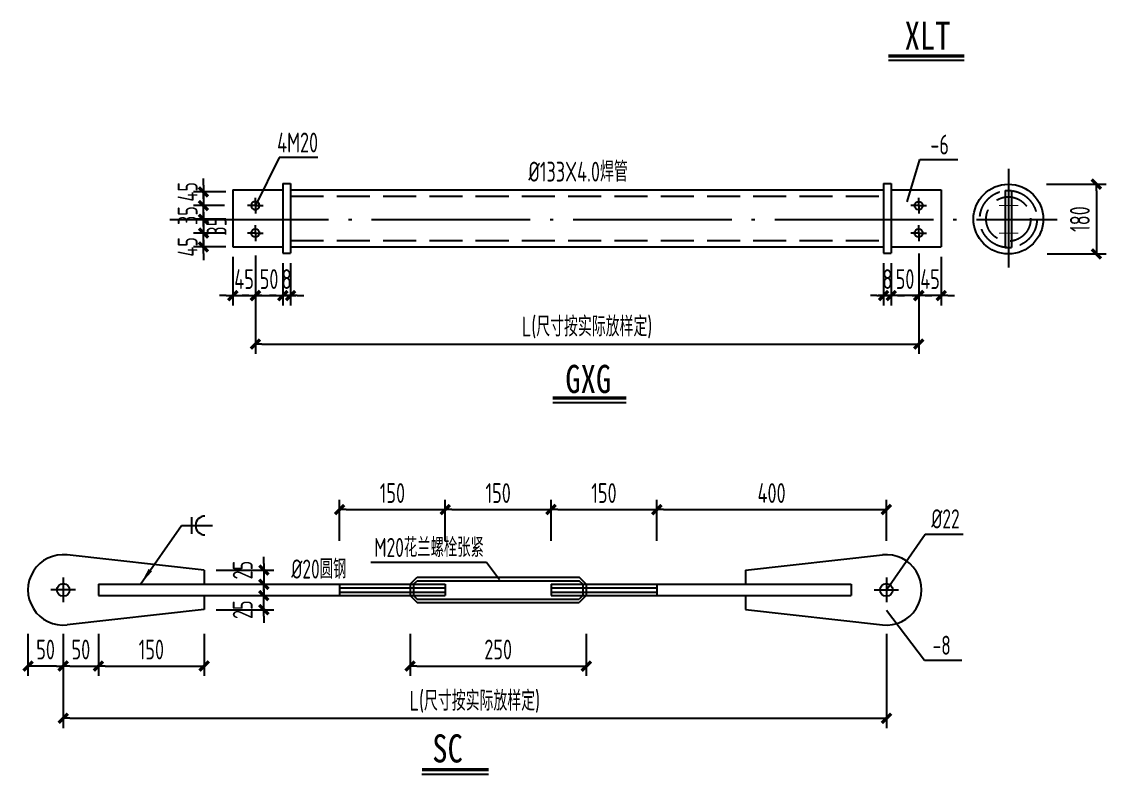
# Model space of a CAD drawing. Extents: x -2331248 to -1198620, y -977263 to -545844.
# Drawn here: x -1253757 to -1233247, y -722315 to -708083 of the extents above; entities that cross this region are included whole.
import ezdxf

# ---------------------------------------------------------------- set-up
doc = ezdxf.new("R2010")
doc.units = 0
doc.header["$LTSCALE"] = 1000
doc.header["$MEASUREMENT"] = 0
for name, pattern in [('ACAD_ISO04W100', [30.5, 24, -3, 0.5, -3]), ('CONTINOUS', [0]), ('DASH', [0.35, 0.25, -0.1])]:
    doc.linetypes.add(name, pattern=pattern)
doc.layers.get('0').update_dxf_attribs({"linetype": 'CONTINUOUS'})
doc.layers.get('DEFPOINTS').update_dxf_attribs({"linetype": 'CONTINUOUS'})
for name, color, linetype in [('AXIS', 253, 'CONTINOUS'), ('DIM', 3, 'CONTINUOUS'), ('HATCH', 253, 'CONTINUOUS'), ('TEXT', 7, 'CONTINUOUS'), ('THICK', 6, 'CONTINUOUS'), ('THIN', 7, 'CONTINUOUS'), ('中心线', 1, 'ACAD_ISO04W100')]:
    doc.layers.add(name, color=color, linetype=linetype)
doc.styles.add('TSSD_3摱搀槟', font='Tssdeng.shx', dxfattribs={"width": 0.7, "bigfont": 'hztxt.shx'})
doc.styles.add('TSSD_DIMENSION', font='Tssdeng.shx', dxfattribs={"width": 0.7, "bigfont": 'hztxt.shx'})
doc.styles.add('TSSD_REIN', font='Tssdeng.shx', dxfattribs={"width": 0.7, "bigfont": 'hztxt.shx'})
doc.styles.add('黑体', font='SIMHEI.TTF', dxfattribs={"width": 1.4})
doc.dimstyles.new('TSSD_100_100', dxfattribs={"dimtxt": 300, "dimasz": 100, "dimexe": 150, "dimexo": 150, "dimgap": 100, "dimtad": 1, "dimdec": 0, "dimzin": 0, "dimdsep": 46, "dimtxsty": 'TSSD_DIMENSION', "dimblk": '_TSDBK', "dimblk1": '_TSDBK', "dimblk2": '_TSDBK', "dimsah": 1, "dimcen": 0, "dimclrt": 7, "dimadec": 0, "dimazin": 0, "dimtfac": 1, "dimtdec": 0, "dimtix": 1, "dimtmove": 2, "dimatfit": 3, "dimldrblk": '_TSDBK', "dimfxl": 1, "dimtolj": 1, "dimtzin": 0, "dimarcsym": 0})

# ---------------------------------------------------------------- blocks, each defined once
blk = doc.blocks.new('_TSDBK')
blk.add_line((-1, 0), (0, 0))
at = {"const_width": 0.5}
blk.add_lwpolyline([(-0.7, -0.7), (0.7, 0.7)], dxfattribs=at)
blk = doc.blocks.new('*D327')
at = {"layer": 'DEFPOINTS', "color": 0}
for p in [(12120, 2314), (2085, 2116), (12120, 883)]:
    blk.add_point(p, dxfattribs=at)
at = {"layer": 'DIM', "color": 0, "lineweight": -2}
for p, q in [((12120, 2164), (12120, 733)), ((2085, 1966), (2085, 733)), ((2185, 883), (12020, 883))]:
    blk.add_line(p, q, dxfattribs=at)
at = {"layer": 'DIM', "color": 0, "lineweight": -2, "xscale": 100, "yscale": 100, "zscale": 100, "rotation": 180}
blk.add_blockref('_TSDBK', (2085, 883), dxfattribs=at)
at = {"layer": 'DIM', "color": 0, "lineweight": -2, "xscale": 100, "yscale": 100, "zscale": 100}
blk.add_blockref('_TSDBK', (12120, 883), dxfattribs=at)
at = {"layer": 'DIM', "color": 7, "insert": (7102, 1133), "char_height": 300, "attachment_point": 5, "style": 'TSSD_DIMENSION'}
blk.add_mtext('\\A1;L(尺寸按实际放样定)', dxfattribs=at)
blk = doc.blocks.new('*D328')
at = {"layer": 'DEFPOINTS', "color": 0}
for p in [(1788, 2769), (1300, 2560), (1770, 2560)]:
    blk.add_point(p, dxfattribs=at)
at = {"layer": 'DIM', "color": 0, "lineweight": -2}
for p, q in [((1300, 2869), (1300, 2969)), ((1638, 2769), (1150, 2769)), ((1300, 2769), (1300, 2560)), ((1620, 2560), (1150, 2560)), ((1300, 2460), (1300, 2360))]:
    blk.add_line(p, q, dxfattribs=at)
at = {"layer": 'DIM', "color": 0, "lineweight": -2, "xscale": 100, "yscale": 100, "zscale": 100}
for p, rotation in [((1300, 2769), 270), ((1300, 2560), 90)]:
    blk.add_blockref('_TSDBK', p, dxfattribs=dict(at, rotation=rotation))
at = {"layer": 'DIM', "color": 7, "insert": (1499, 2665), "char_height": 300, "attachment_point": 5, "rotation": 90, "style": 'TSSD_DIMENSION'}
blk.add_mtext('\\A1;35', dxfattribs=at)
blk = doc.blocks.new('*D329')
at = {"layer": 'DEFPOINTS', "color": 0}
for p in [(1300, 2560), (1770, 2560), (1788, 2352)]:
    blk.add_point(p, dxfattribs=at)
at = {"layer": 'DIM', "color": 0, "lineweight": -2}
for p, q in [((1300, 2660), (1300, 2760)), ((1620, 2560), (1150, 2560)), ((1300, 2352), (1300, 2560)), ((1638, 2352), (1150, 2352)), ((1300, 2252), (1300, 2152))]:
    blk.add_line(p, q, dxfattribs=at)
at = {"layer": 'DIM', "color": 0, "lineweight": -2, "xscale": 100, "yscale": 100, "zscale": 100}
for p, rotation in [((1300, 2560), 270), ((1300, 2352), 90)]:
    blk.add_blockref('_TSDBK', p, dxfattribs=dict(at, rotation=rotation))
at = {"layer": 'DIM', "color": 7, "insert": (1060, 2352), "char_height": 300, "attachment_point": 5, "rotation": 90, "style": 'TSSD_DIMENSION'}
blk.add_mtext('\\A1;45', dxfattribs=at)
blk = doc.blocks.new('*D330')
at = {"layer": 'DEFPOINTS', "color": 0}
for p in [(1788, 3185), (1300, 2977), (1770, 2977)]:
    blk.add_point(p, dxfattribs=at)
at = {"layer": 'DIM', "color": 0, "lineweight": -2}
for p, q in [((1300, 3285), (1300, 3385)), ((1638, 3185), (1150, 3185)), ((1300, 3185), (1300, 2977)), ((1620, 2977), (1150, 2977)), ((1300, 2877), (1300, 2777))]:
    blk.add_line(p, q, dxfattribs=at)
at = {"layer": 'DIM', "color": 0, "lineweight": -2, "xscale": 100, "yscale": 100, "zscale": 100}
for p, rotation in [((1300, 3185), 270), ((1300, 2977), 90)]:
    blk.add_blockref('_TSDBK', p, dxfattribs=dict(at, rotation=rotation))
at = {"layer": 'DIM', "color": 7, "insert": (1060, 3185), "char_height": 300, "attachment_point": 5, "rotation": 90, "style": 'TSSD_DIMENSION'}
blk.add_mtext('\\A1;45', dxfattribs=at)
blk = doc.blocks.new('*D331')
at = {"layer": 'DEFPOINTS', "color": 0}
for p in [(1300, 2977), (1770, 2977), (1788, 2769)]:
    blk.add_point(p, dxfattribs=at)
at = {"layer": 'DIM', "color": 0, "lineweight": -2}
for p, q in [((1300, 3077), (1300, 3177)), ((1620, 2977), (1150, 2977)), ((1300, 2769), (1300, 2977)), ((1638, 2769), (1150, 2769)), ((1300, 2669), (1300, 2569))]:
    blk.add_line(p, q, dxfattribs=at)
at = {"layer": 'DIM', "color": 0, "lineweight": -2, "xscale": 100, "yscale": 100, "zscale": 100}
for p, rotation in [((1300, 2977), 270), ((1300, 2769), 90)]:
    blk.add_blockref('_TSDBK', p, dxfattribs=dict(at, rotation=rotation))
at = {"layer": 'DIM', "color": 7, "insert": (1060, 2825), "char_height": 300, "attachment_point": 5, "rotation": 90, "style": 'TSSD_DIMENSION'}
blk.add_mtext('\\A1;35', dxfattribs=at)
blk = doc.blocks.new('*D332')
at = {"layer": 'DEFPOINTS', "color": 0}
for p in [(1743, 2352), (2085, 2372), (2085, 1615)]:
    blk.add_point(p, dxfattribs=at)
at = {"layer": 'DIM', "color": 0, "lineweight": -2}
for p, q in [((1743, 2202), (1743, 1465)), ((2085, 2222), (2085, 1465)), ((1643, 1615), (1543, 1615)), ((1743, 1615), (2085, 1615)), ((2185, 1615), (2285, 1615))]:
    blk.add_line(p, q, dxfattribs=at)
at = {"layer": 'DIM', "color": 0, "lineweight": -2, "xscale": 100, "yscale": 100, "zscale": 100}
blk.add_blockref('_TSDBK', (1743, 1615), dxfattribs=at)
at = {"layer": 'DIM', "color": 0, "lineweight": -2, "xscale": 100, "yscale": 100, "zscale": 100, "rotation": 180}
blk.add_blockref('_TSDBK', (2085, 1615), dxfattribs=at)
at = {"layer": 'DIM', "color": 7, "insert": (1914, 1865), "char_height": 300, "attachment_point": 5, "style": 'TSSD_DIMENSION'}
blk.add_mtext('\\A1;45', dxfattribs=at)
blk = doc.blocks.new('*D333')
at = {"layer": 'DEFPOINTS', "color": 0}
for p in [(2085, 2352), (2499, 2256), (2499, 1615)]:
    blk.add_point(p, dxfattribs=at)
at = {"layer": 'DIM', "color": 0, "lineweight": -2}
for p, q in [((2085, 2202), (2085, 1465)), ((2499, 2106), (2499, 1465)), ((1985, 1615), (1885, 1615)), ((2085, 1615), (2499, 1615)), ((2599, 1615), (2699, 1615))]:
    blk.add_line(p, q, dxfattribs=at)
at = {"layer": 'DIM', "color": 0, "lineweight": -2, "xscale": 100, "yscale": 100, "zscale": 100}
blk.add_blockref('_TSDBK', (2085, 1615), dxfattribs=at)
at = {"layer": 'DIM', "color": 0, "lineweight": -2, "xscale": 100, "yscale": 100, "zscale": 100, "rotation": 180}
blk.add_blockref('_TSDBK', (2499, 1615), dxfattribs=at)
at = {"layer": 'DIM', "color": 7, "insert": (2292, 1865), "char_height": 300, "attachment_point": 5, "style": 'TSSD_DIMENSION'}
blk.add_mtext('\\A1;50', dxfattribs=at)
blk = doc.blocks.new('*D334')
at = {"layer": 'DEFPOINTS', "color": 0}
for p in [(2499, 2256), (2617, 2256), (2617, 1615)]:
    blk.add_point(p, dxfattribs=at)
at = {"layer": 'DIM', "color": 0, "lineweight": -2}
for p, q in [((2499, 2106), (2499, 1465)), ((2617, 2106), (2617, 1465)), ((2399, 1615), (2299, 1615)), ((2499, 1615), (2617, 1615)), ((2717, 1615), (2817, 1615))]:
    blk.add_line(p, q, dxfattribs=at)
at = {"layer": 'DIM', "color": 0, "lineweight": -2, "xscale": 100, "yscale": 100, "zscale": 100}
blk.add_blockref('_TSDBK', (2499, 1615), dxfattribs=at)
at = {"layer": 'DIM', "color": 0, "lineweight": -2, "xscale": 100, "yscale": 100, "zscale": 100, "rotation": 180}
blk.add_blockref('_TSDBK', (2617, 1615), dxfattribs=at)
at = {"layer": 'DIM', "color": 7, "insert": (2558, 1865), "char_height": 300, "attachment_point": 5, "style": 'TSSD_DIMENSION'}
blk.add_mtext('\\A1;8', dxfattribs=at)
blk = doc.blocks.new('*D335')
at = {"layer": 'DEFPOINTS', "color": 0}
for p in [(12120, 2404), (11705, 2256), (11705, 1615)]:
    blk.add_point(p, dxfattribs=at)
at = {"layer": 'DIM', "color": 0, "lineweight": -2}
for p, q in [((12120, 2254), (12120, 1465)), ((11705, 2106), (11705, 1465)), ((11605, 1615), (11505, 1615)), ((12120, 1615), (11705, 1615)), ((12220, 1615), (12320, 1615))]:
    blk.add_line(p, q, dxfattribs=at)
at = {"layer": 'DIM', "color": 0, "lineweight": -2, "xscale": 100, "yscale": 100, "zscale": 100}
blk.add_blockref('_TSDBK', (11705, 1615), dxfattribs=at)
at = {"layer": 'DIM', "color": 0, "lineweight": -2, "xscale": 100, "yscale": 100, "zscale": 100, "rotation": 180}
blk.add_blockref('_TSDBK', (12120, 1615), dxfattribs=at)
at = {"layer": 'DIM', "color": 7, "insert": (11913, 1865), "char_height": 300, "attachment_point": 5, "style": 'TSSD_DIMENSION'}
blk.add_mtext('\\A1;50', dxfattribs=at)
blk = doc.blocks.new('*D336')
at = {"layer": 'DEFPOINTS', "color": 0}
for p in [(11588, 2256), (11705, 2256), (11588, 1615)]:
    blk.add_point(p, dxfattribs=at)
at = {"layer": 'DIM', "color": 0, "lineweight": -2}
for p, q in [((11588, 2106), (11588, 1465)), ((11705, 2106), (11705, 1465)), ((11488, 1615), (11388, 1615)), ((11705, 1615), (11588, 1615)), ((11805, 1615), (11905, 1615))]:
    blk.add_line(p, q, dxfattribs=at)
at = {"layer": 'DIM', "color": 0, "lineweight": -2, "xscale": 100, "yscale": 100, "zscale": 100}
blk.add_blockref('_TSDBK', (11588, 1615), dxfattribs=at)
at = {"layer": 'DIM', "color": 0, "lineweight": -2, "xscale": 100, "yscale": 100, "zscale": 100, "rotation": 180}
blk.add_blockref('_TSDBK', (11705, 1615), dxfattribs=at)
at = {"layer": 'DIM', "color": 7, "insert": (11647, 1865), "char_height": 300, "attachment_point": 5, "style": 'TSSD_DIMENSION'}
blk.add_mtext('\\A1;8', dxfattribs=at)
blk = doc.blocks.new('*D337')
at = {"layer": 'DEFPOINTS', "color": 0}
for p in [(12120, 2352), (12462, 2352), (12120, 1615)]:
    blk.add_point(p, dxfattribs=at)
at = {"layer": 'DIM', "color": 0, "lineweight": -2}
for p, q in [((12120, 2202), (12120, 1465)), ((12462, 2202), (12462, 1465)), ((12020, 1615), (11920, 1615)), ((12462, 1615), (12120, 1615)), ((12562, 1615), (12662, 1615))]:
    blk.add_line(p, q, dxfattribs=at)
at = {"layer": 'DIM', "color": 0, "lineweight": -2, "xscale": 100, "yscale": 100, "zscale": 100}
blk.add_blockref('_TSDBK', (12120, 1615), dxfattribs=at)
at = {"layer": 'DIM', "color": 0, "lineweight": -2, "xscale": 100, "yscale": 100, "zscale": 100, "rotation": 180}
blk.add_blockref('_TSDBK', (12462, 1615), dxfattribs=at)
at = {"layer": 'DIM', "color": 7, "insert": (12291, 1865), "char_height": 300, "attachment_point": 5, "style": 'TSSD_DIMENSION'}
blk.add_mtext('\\A1;45', dxfattribs=at)
blk = doc.blocks.new('*D338')
at = {"layer": 'DEFPOINTS', "color": 0}
for p in [(13904, 3301), (13913, 2245), (14808, 2245)]:
    blk.add_point(p, dxfattribs=at)
at = {"layer": 'DIM', "color": 0, "lineweight": -2}
for p, q in [((14054, 3301), (14958, 3301)), ((14808, 3201), (14808, 2345)), ((14063, 2245), (14958, 2245))]:
    blk.add_line(p, q, dxfattribs=at)
at = {"layer": 'DIM', "color": 0, "lineweight": -2, "xscale": 100, "yscale": 100, "zscale": 100}
for p, rotation in [((14808, 3301), 90), ((14808, 2245), 270)]:
    blk.add_blockref('_TSDBK', p, dxfattribs=dict(at, rotation=rotation))
at = {"layer": 'DIM', "color": 7, "insert": (14558, 2773), "char_height": 300, "attachment_point": 5, "rotation": 90, "style": 'TSSD_DIMENSION'}
blk.add_mtext('\\A1;180', dxfattribs=at)
blk = doc.blocks.new('*D339')
at = {"layer": 'DEFPOINTS', "color": 0}
for p in [(4958, -1622), (3358, -2246), (4958, -2246)]:
    blk.add_point(p, dxfattribs=at)
at = {"layer": 'DIM', "color": 0, "lineweight": -2}
for p, q in [((3358, -2096), (3358, -1472)), ((4958, -2096), (4958, -1472)), ((3458, -1622), (4858, -1622))]:
    blk.add_line(p, q, dxfattribs=at)
at = {"layer": 'DIM', "color": 0, "lineweight": -2, "xscale": 100, "yscale": 100, "zscale": 100, "rotation": 180}
blk.add_blockref('_TSDBK', (3358, -1622), dxfattribs=at)
at = {"layer": 'DIM', "color": 0, "lineweight": -2, "xscale": 100, "yscale": 100, "zscale": 100}
blk.add_blockref('_TSDBK', (4958, -1622), dxfattribs=at)
at = {"layer": 'DIM', "color": 7, "insert": (4158, -1372), "char_height": 300, "attachment_point": 5, "style": 'TSSD_DIMENSION'}
blk.add_mtext('\\A1;150', dxfattribs=at)
blk = doc.blocks.new('*D340')
at = {"layer": 'DEFPOINTS', "color": 0}
for p in [(4425, -3351), (7091, -3351), (7091, -3989)]:
    blk.add_point(p, dxfattribs=at)
at = {"layer": 'DIM', "color": 0, "lineweight": -2}
for p, q in [((4425, -3501), (4425, -4139)), ((7091, -3501), (7091, -4139)), ((4525, -3989), (6991, -3989))]:
    blk.add_line(p, q, dxfattribs=at)
at = {"layer": 'DIM', "color": 0, "lineweight": -2, "xscale": 100, "yscale": 100, "zscale": 100, "rotation": 180}
blk.add_blockref('_TSDBK', (4425, -3989), dxfattribs=at)
at = {"layer": 'DIM', "color": 0, "lineweight": -2, "xscale": 100, "yscale": 100, "zscale": 100}
blk.add_blockref('_TSDBK', (7091, -3989), dxfattribs=at)
at = {"layer": 'DIM', "color": 7, "insert": (5758, -3739), "char_height": 300, "attachment_point": 5, "style": 'TSSD_DIMENSION'}
blk.add_mtext('\\A1;250', dxfattribs=at)
blk = doc.blocks.new('*D341')
at = {"layer": 'DEFPOINTS', "color": 0}
for p in [(-822, -3351), (11631, -3351), (11631, -4779)]:
    blk.add_point(p, dxfattribs=at)
at = {"layer": 'DIM', "color": 0, "lineweight": -2}
for p, q in [((-822, -3501), (-822, -4929)), ((11631, -3501), (11631, -4929)), ((-722, -4779), (11531, -4779))]:
    blk.add_line(p, q, dxfattribs=at)
at = {"layer": 'DIM', "color": 0, "lineweight": -2, "xscale": 100, "yscale": 100, "zscale": 100, "rotation": 180}
blk.add_blockref('_TSDBK', (-822, -4779), dxfattribs=at)
at = {"layer": 'DIM', "color": 0, "lineweight": -2, "xscale": 100, "yscale": 100, "zscale": 100}
blk.add_blockref('_TSDBK', (11631, -4779), dxfattribs=at)
at = {"layer": 'DIM', "color": 7, "insert": (5404, -4529), "char_height": 300, "attachment_point": 5, "style": 'TSSD_DIMENSION'}
blk.add_mtext('\\A1;L(尺寸按实际放样定)', dxfattribs=at)
blk = doc.blocks.new('*D342')
at = {"layer": 'DEFPOINTS', "color": 0}
for p in [(-289, -3351), (1311, -3351), (1311, -3989)]:
    blk.add_point(p, dxfattribs=at)
at = {"layer": 'DIM', "color": 0, "lineweight": -2}
for p, q in [((-289, -3501), (-289, -4139)), ((1311, -3501), (1311, -4139)), ((-189, -3989), (1211, -3989))]:
    blk.add_line(p, q, dxfattribs=at)
at = {"layer": 'DIM', "color": 0, "lineweight": -2, "xscale": 100, "yscale": 100, "zscale": 100, "rotation": 180}
blk.add_blockref('_TSDBK', (-289, -3989), dxfattribs=at)
at = {"layer": 'DIM', "color": 0, "lineweight": -2, "xscale": 100, "yscale": 100, "zscale": 100}
blk.add_blockref('_TSDBK', (1311, -3989), dxfattribs=at)
at = {"layer": 'DIM', "color": 7, "insert": (511, -3739), "char_height": 300, "attachment_point": 5, "style": 'TSSD_DIMENSION'}
blk.add_mtext('\\A1;150', dxfattribs=at)
blk = doc.blocks.new('*D343')
at = {"layer": 'DEFPOINTS', "color": 0}
for p in [(-822, -3351), (-289, -3351), (-289, -3989)]:
    blk.add_point(p, dxfattribs=at)
at = {"layer": 'DIM', "color": 0, "lineweight": -2}
for p, q in [((-822, -3501), (-822, -4139)), ((-289, -3501), (-289, -4139)), ((-722, -3989), (-389, -3989))]:
    blk.add_line(p, q, dxfattribs=at)
at = {"layer": 'DIM', "color": 0, "lineweight": -2, "xscale": 100, "yscale": 100, "zscale": 100, "rotation": 180}
blk.add_blockref('_TSDBK', (-822, -3989), dxfattribs=at)
at = {"layer": 'DIM', "color": 0, "lineweight": -2, "xscale": 100, "yscale": 100, "zscale": 100}
blk.add_blockref('_TSDBK', (-289, -3989), dxfattribs=at)
at = {"layer": 'DIM', "color": 7, "insert": (-555, -3739), "char_height": 300, "attachment_point": 5, "style": 'TSSD_DIMENSION'}
blk.add_mtext('\\A1;50', dxfattribs=at)
blk = doc.blocks.new('*D344')
at = {"layer": 'DEFPOINTS', "color": 0}
for p in [(-1355, -3351), (-822, -3351), (-1355, -3989)]:
    blk.add_point(p, dxfattribs=at)
at = {"layer": 'DIM', "color": 0, "lineweight": -2}
for p, q in [((-1355, -3501), (-1355, -4139)), ((-822, -3501), (-822, -4139)), ((-922, -3989), (-1255, -3989))]:
    blk.add_line(p, q, dxfattribs=at)
at = {"layer": 'DIM', "color": 0, "lineweight": -2, "xscale": 100, "yscale": 100, "zscale": 100, "rotation": 180}
blk.add_blockref('_TSDBK', (-1355, -3989), dxfattribs=at)
at = {"layer": 'DIM', "color": 0, "lineweight": -2, "xscale": 100, "yscale": 100, "zscale": 100}
blk.add_blockref('_TSDBK', (-822, -3989), dxfattribs=at)
at = {"layer": 'DIM', "color": 7, "insert": (-1089, -3739), "char_height": 300, "attachment_point": 5, "style": 'TSSD_DIMENSION'}
blk.add_mtext('\\A1;50', dxfattribs=at)
blk = doc.blocks.new('*D345')
at = {"layer": 'DEFPOINTS', "color": 0}
for p in [(1344, -2538), (1344, -2752), (2213, -2752)]:
    blk.add_point(p, dxfattribs=at)
at = {"layer": 'DIM', "color": 0, "lineweight": -2}
for p, q in [((2213, -2438), (2213, -2338)), ((1494, -2538), (2363, -2538)), ((2213, -2538), (2213, -2752)), ((1494, -2752), (2363, -2752)), ((2213, -2852), (2213, -2952))]:
    blk.add_line(p, q, dxfattribs=at)
at = {"layer": 'DIM', "color": 0, "lineweight": -2, "xscale": 100, "yscale": 100, "zscale": 100}
for p, rotation in [((2213, -2538), 270), ((2213, -2752), 90)]:
    blk.add_blockref('_TSDBK', p, dxfattribs=dict(at, rotation=rotation))
at = {"layer": 'DIM', "color": 7, "insert": (1893, -2538), "char_height": 300, "attachment_point": 5, "rotation": 90, "style": 'TSSD_DIMENSION'}
blk.add_mtext('\\A1;25', dxfattribs=at)
blk = doc.blocks.new('*D346')
at = {"layer": 'DEFPOINTS', "color": 0}
for p in [(1344, -2922), (2213, -2922), (1344, -3136)]:
    blk.add_point(p, dxfattribs=at)
at = {"layer": 'DIM', "color": 0, "lineweight": -2}
for p, q in [((2213, -2822), (2213, -2722)), ((1494, -2922), (2363, -2922)), ((2213, -3136), (2213, -2922)), ((1494, -3136), (2363, -3136)), ((2213, -3236), (2213, -3336))]:
    blk.add_line(p, q, dxfattribs=at)
at = {"layer": 'DIM', "color": 0, "lineweight": -2, "xscale": 100, "yscale": 100, "zscale": 100}
for p, rotation in [((2213, -2922), 270), ((2213, -3136), 90)]:
    blk.add_blockref('_TSDBK', p, dxfattribs=dict(at, rotation=rotation))
at = {"layer": 'DIM', "color": 7, "insert": (1893, -3136), "char_height": 300, "attachment_point": 5, "rotation": 90, "style": 'TSSD_DIMENSION'}
blk.add_mtext('\\A1;25', dxfattribs=at)
blk = doc.blocks.new('*D347')
at = {"layer": 'DEFPOINTS', "color": 0}
for p in [(11631, -1622), (8158, -2246), (11631, -2246)]:
    blk.add_point(p, dxfattribs=at)
at = {"layer": 'DIM', "color": 0, "lineweight": -2}
for p, q in [((8158, -2096), (8158, -1472)), ((11631, -2096), (11631, -1472)), ((8258, -1622), (11531, -1622))]:
    blk.add_line(p, q, dxfattribs=at)
at = {"layer": 'DIM', "color": 0, "lineweight": -2, "xscale": 100, "yscale": 100, "zscale": 100, "rotation": 180}
blk.add_blockref('_TSDBK', (8158, -1622), dxfattribs=at)
at = {"layer": 'DIM', "color": 0, "lineweight": -2, "xscale": 100, "yscale": 100, "zscale": 100}
blk.add_blockref('_TSDBK', (11631, -1622), dxfattribs=at)
at = {"layer": 'DIM', "color": 7, "insert": (9894, -1372), "char_height": 300, "attachment_point": 5, "style": 'TSSD_DIMENSION'}
blk.add_mtext('\\A1;400', dxfattribs=at)
blk = doc.blocks.new('*D348')
at = {"layer": 'DEFPOINTS', "color": 0}
for p in [(8158, -1622), (6558, -2246), (8158, -2246)]:
    blk.add_point(p, dxfattribs=at)
at = {"layer": 'DIM', "color": 0, "lineweight": -2}
for p, q in [((6558, -2096), (6558, -1472)), ((8158, -2096), (8158, -1472)), ((6658, -1622), (8058, -1622))]:
    blk.add_line(p, q, dxfattribs=at)
at = {"layer": 'DIM', "color": 0, "lineweight": -2, "xscale": 100, "yscale": 100, "zscale": 100, "rotation": 180}
blk.add_blockref('_TSDBK', (6558, -1622), dxfattribs=at)
at = {"layer": 'DIM', "color": 0, "lineweight": -2, "xscale": 100, "yscale": 100, "zscale": 100}
blk.add_blockref('_TSDBK', (8158, -1622), dxfattribs=at)
at = {"layer": 'DIM', "color": 7, "insert": (7358, -1372), "char_height": 300, "attachment_point": 5, "style": 'TSSD_DIMENSION'}
blk.add_mtext('\\A1;150', dxfattribs=at)
blk = doc.blocks.new('*D349')
at = {"layer": 'DEFPOINTS', "color": 0}
for p in [(6558, -1622), (4958, -2246), (6558, -2246)]:
    blk.add_point(p, dxfattribs=at)
at = {"layer": 'DIM', "color": 0, "lineweight": -2}
for p, q in [((4958, -2096), (4958, -1472)), ((6558, -2096), (6558, -1472)), ((5058, -1622), (6458, -1622))]:
    blk.add_line(p, q, dxfattribs=at)
at = {"layer": 'DIM', "color": 0, "lineweight": -2, "xscale": 100, "yscale": 100, "zscale": 100, "rotation": 180}
blk.add_blockref('_TSDBK', (4958, -1622), dxfattribs=at)
at = {"layer": 'DIM', "color": 0, "lineweight": -2, "xscale": 100, "yscale": 100, "zscale": 100}
blk.add_blockref('_TSDBK', (6558, -1622), dxfattribs=at)
at = {"layer": 'DIM', "color": 7, "insert": (5758, -1372), "char_height": 300, "attachment_point": 5, "style": 'TSSD_DIMENSION'}
blk.add_mtext('\\A1;150', dxfattribs=at)
blk = doc.blocks.new('A$C39025F74')
for p, q in [((2499.2, 3312.2), (2617.1, 3312.2)), ((2499.2, 3312.2), (2499.2, 2256.3)), ((2617.1, 3312.2), (2617.1, 2256.3)), ((11587.6, 3312.2), (11705.5, 3312.2)), ((11587.6, 3312.2), (11587.6, 2256.3)), ((11705.5, 3312.2), (11705.5, 2256.3)), ((1743, 3216.2), (2499.2, 3216.2)), ((1743, 3216.2), (1743, 2352.3)), ((2617.1, 3216.2), (11587.6, 3216.2)), ((11705.5, 3216.2), (12461.7, 3216.2)), ((12461.7, 3216.2), (12461.7, 2352.3)), ((13428.3, 3205.2), (13524.3, 3205.2)), ((13428.3, 3205.2), (13428.3, 2343.9)), ((13524.3, 3205.2), (13524.3, 2343.9)), ((1743, 2352.3), (2499.2, 2352.3)), ((2617.1, 2352.3), (11587.6, 2352.3)), ((11705.5, 2352.3), (12461.7, 2352.3)), ((13428.3, 2343.9), (13524.3, 2343.9)), ((2499.2, 2256.3), (2617.1, 2256.3)), ((11587.6, 2256.3), (11705.5, 2256.3))]:
    blk.add_line(p, q)
at = {"linetype": 'DASH', "ltscale": 2}
for p, q in [((2617.1, 3120.2), (11587.6, 3120.2)), ((2617.1, 2448.3), (11587.6, 2448.3))]:
    blk.add_line(p, q, dxfattribs=at)
at = {"color": 7}
for p, q in [((1311.1, -2538.4), (-762.9, -2307.1)), ((9497.8, -2538.4), (11571.7, -2307.1)), ((1311.1, -2538.4), (1311.1, -2751.7)), ((9497.8, -2538.4), (9497.8, -2751.7)), ((-288.8, -2751.7), (4957.9, -2751.7)), ((-288.8, -2751.7), (-288.8, -2922.4)), ((3358.1, -2751.7), (3358.1, -2922.4)), ((4424.7, -2751.7), (4531.3, -2645.1)), ((4424.7, -2751.7), (4424.7, -2922.4)), ((4478, -2751.7), (4531.3, -2698.4)), ((4478, -2751.7), (4478, -2922.4)), ((4531.3, -2645.1), (6984.4, -2645.1)), ((4531.3, -2698.4), (6984.4, -2698.4)), ((4957.9, -2751.7), (4957.9, -2922.4)), ((6557.8, -2751.7), (11097.6, -2751.7)), ((6557.8, -2751.7), (6557.8, -2922.4)), ((7091.1, -2751.7), (6984.4, -2645.1)), ((7037.7, -2751.7), (6984.4, -2698.4)), ((7037.7, -2751.7), (7037.7, -2922.4)), ((7091.1, -2751.7), (7091.1, -2922.4)), ((8157.6, -2751.7), (8157.6, -2922.4)), ((11097.6, -2751.7), (11097.6, -2922.4)), ((-288.8, -2922.4), (4957.9, -2922.4)), ((1311.1, -2922.4), (1311.1, -3135.7)), ((4424.7, -2922.4), (4531.3, -3029.1)), ((4478, -2922.4), (4531.3, -2975.7)), ((6557.8, -2922.4), (11097.6, -2922.4)), ((7091.1, -2922.4), (6984.4, -3029.1)), ((7037.7, -2922.4), (6984.4, -2975.7)), ((9497.8, -2922.4), (9497.8, -3135.7)), ((4531.3, -2975.7), (6984.4, -2975.7)), ((4531.3, -3029.1), (6984.4, -3029.1)), ((1311.1, -3135.7), (-762.9, -3367.1)), ((9497.8, -3135.7), (11571.7, -3367.1))]:
    blk.add_line(p, q, dxfattribs=at)
at = {"const_width": 16}
for points in [[(13335.8, 2976.8), (13627.5, 2976.8)], [(13335.8, 2560.4), (13627.5, 2560.4)]]:
    blk.add_lwpolyline(points, dxfattribs=at)
for centre, radius in [((13476.3, 2773.2), 527.9), ((2084.9, 2560.4), 62.7), ((12119.7, 2560.4), 62.7)]:
    blk.add_circle(centre, radius)
at = {"linetype": 'DASH', "ltscale": 2}
for radius in [432, 336]:
    blk.add_circle((13476.3, 2773.2), radius, dxfattribs=at)
at = {"color": 7}
for centre in [(-822, -2837.1), (11630.9, -2837.1)]:
    blk.add_circle(centre, 96, dxfattribs=at)
for centre, start, end in [((-822, -2837.1), 83.63493, 276.36507), ((11630.9, -2837.1), 263.63493, 96.36507)]:
    blk.add_arc(centre, 533.3, start, end, dxfattribs=at)
at = {"extrusion": (0, 0, -1)}
blk.add_ellipse((2084.9, 2976.8), major_axis=(44.3, 44.3), ratio=1, start_param=-0.7853982, end_param=5.4977871, dxfattribs=at)
blk.add_ellipse((12119.7, 2976.8), major_axis=(-44.3, 44.3), ratio=1, start_param=-0.7853982, end_param=5.4977871)
at = {"layer": 'AXIS'}
blk.add_line((13476.3, 3533.9), (13476.3, 2039.1), dxfattribs=at)
at = {"layer": 'DIM'}
blk.add_line((11801.4, 1614.8), (11897.4, 1614.8), dxfattribs=at)
at = {"layer": 'HATCH'}
for p, q in [((2084.9, 2976.8), (1965.5, 2976.8)), ((2084.9, 2976.8), (2084.9, 3096.2)), ((2084.9, 2976.8), (2204.4, 2976.8)), ((2084.9, 2976.8), (2084.9, 2857.3)), ((12119.7, 2976.8), (12000.3, 2976.8)), ((12119.7, 2976.8), (12119.7, 3096.2)), ((12119.7, 2976.8), (12239.2, 2976.8)), ((12119.7, 2976.8), (12119.7, 2857.3)), ((2084.9, 2560.4), (2084.9, 2679.9)), ((12119.7, 2560.4), (12119.7, 2679.9)), ((2084.9, 2560.4), (1965.5, 2560.4)), ((2084.9, 2560.4), (2084.9, 2441)), ((2084.9, 2560.4), (2204.4, 2560.4)), ((12119.7, 2560.4), (12000.3, 2560.4)), ((12119.7, 2560.4), (12239.2, 2560.4)), ((12119.7, 2560.4), (12119.7, 2441)), ((-822, -2651.8), (-822, -3022.4)), ((11630.9, -2651.8), (11630.9, -3022.4)), ((-636.8, -2837.1), (-1007.3, -2837.1)), ((3358.1, -2805.1), (4957.9, -2805.1)), ((3358.1, -2869.1), (4957.9, -2869.1)), ((6557.8, -2805.1), (8157.6, -2805.1)), ((6557.8, -2869.1), (8157.6, -2869.1)), ((11445.6, -2837.1), (11816.2, -2837.1))]:
    blk.add_line(p, q, dxfattribs=at)
at = {"layer": 'TEXT', "ltscale": 99}
for p, q in [((2446.9, 3705.5), (2084.9, 2976.8)), ((3028.4, 3705.5), (2446.9, 3705.5)), ((1117.3, -1735), (1117.3, -1991)), ((346.6, -2751.7), (964.8, -1863)), ((964.8, -1863), (1438.6, -1863)), ((12217.1, -1992), (12793.9, -1992)), ((3829.5, -2417.1), (5579.3, -2417.1)), ((5579.3, -2417.1), (5778.4, -2681.9))]:
    blk.add_line(p, q, dxfattribs=at)
at = {"layer": 'TEXT'}
for p, q in [((11943.6, 3032.3), (12135.8, 3675.1)), ((12135.8, 3675.1), (12712.7, 3675.1)), ((11630.9, -2837.1), (12217.1, -1992)), ((11632.8, -3142.2), (12208.1, -3899.6)), ((12208.1, -3899.6), (12772.9, -3899.6))]:
    blk.add_line(p, q, dxfattribs=at)
at = {"layer": 'TEXT', "ltscale": 99}
blk.add_lwpolyline([(346.6, -2751.7, 0, 64, 0), (495.5, -2537.7, 64, 64, 0)], format="xyseb", dxfattribs=at)
blk.add_arc((1322.4, -1863), 142.4, 90, 270, dxfattribs=at)
at = {"layer": 'THICK', "const_width": 50}
for points in [[(11661, 5239.1), (12808.8, 5239.1)], [(6582.8, 68), (7694.5, 68)], [(4604.7, -5558.6), (5612.2, -5558.6)]]:
    blk.add_lwpolyline(points, dxfattribs=at)
at = {"layer": 'THIN'}
for points in [[(11661, 5176.1), (12808.8, 5176.1)], [(6582.8, 0), (7694.5, 0)], [(4604.7, -5626.6), (5612.2, -5626.6)]]:
    blk.add_lwpolyline(points, dxfattribs=at)
at = {"layer": '中心线', "ltscale": 0.1}
blk.add_line((792.2, 2768.6), (14214.7, 2768.6), dxfattribs=at)
at = {"style": '黑体', "width": 0.8}
for s, height, p in [('XLT', 425, (11906.7, 5333.9, -1163.5)), ('GXG', 424.96, (6774.1, 142.3, -1932.1)), ('SC', 424.96, (4760.9, -5447.2, -1932.1))]:
    blk.add_text(s, height=height, dxfattribs=at).set_placement(p)
at = {"layer": 'TEXT', "ltscale": 99, "width": 0.7}
for s, height, style, p in [('4M20', 299.97, 'TSSD_REIN', (2413.9, 3780.8)), ('-6', 299.97, 'TSSD_REIN', (12294.8, 3750.7)), ('%%C133X4.0焊管', 299.97, 'TSSD_REIN', (6215, 3340)), ('%%C22', 287.97, 'TSSD_3摱搀槟', (12310.8, -1906.3)), ('M20花兰螺栓张紧', 287.97, 'TSSD_3摱搀槟', (3881.6, -2338.9)), ('%%c20圆钢', 287.97, 'TSSD_3摱搀槟', (2628.9, -2665.2)), ('-8', 287.97, 'TSSD_3摱搀槟', (12329, -3818.3))]:
    blk.add_text(s, height=height, dxfattribs=dict(at, style=style)).set_placement(p)
at = {"layer": 'DIM'}
for base, p1, p2, angle, text, picture, middle in [((1299.6, 2976.8), (1787.7, 3184.9), (1770.2, 2976.8), 90, '45', '*D330', (1059.7, 3184.9)), ((1299.6, 2976.8), (1787.7, 2768.6), (1770.2, 2976.8), 270, '35', '*D331', (1059.7, 2825)), ((1299.6, 2560.4), (1787.7, 2768.6), (1770.2, 2560.4), 90, '35', '*D328', (1498.9, 2664.5)), ((1299.6, 2560.4), (1787.7, 2352.3), (1770.2, 2560.4), 270, '45', '*D329', (1059.7, 2352.3)), ((2213.2, -2751.7), (1344.4, -2538.4), (1344.4, -2751.7), 90, '25', '*D345', (1893.2, -2538.4)), ((2213.2, -2922.4), (1344.4, -3135.7), (1344.4, -2922.4), 90, '25', '*D346', (1893.2, -3135.7))]:
    dim = blk.add_linear_dim(base=base, p1=p1, p2=p2, angle=angle, text=text, dimstyle='TSSD_100_100', dxfattribs=at)
    dim.commit()
    dim.dimension.update_dxf_attribs({"geometry": picture, "text_midpoint": middle, "dimtype": 160})
for base, p1, p2, angle, text, picture, middle in [((14807.7, 2245.3), (13903.9, 3301.2), (13913.2, 2245.3), 90, '180', '*D338', (14557.7, 2773.2)), ((11705.5, 1614.8), (12119.7, 2403.8), (11705.5, 2256.3), 180, '50', '*D335', (11912.6, 1864.8)), ((12119.7, 1614.8), (12461.7, 2352.3), (12119.7, 2352.3), 180, '45', '*D337', (12290.7, 1864.8)), ((11587.6, 1614.8), (11705.5, 2256.3), (11587.6, 2256.3), 180, '8', '*D336', (11646.5, 1864.8))]:
    dim = blk.add_linear_dim(base=base, p1=p1, p2=p2, angle=angle, text=text, dimstyle='TSSD_100_100', dxfattribs=at)
    dim.commit()
    dim.dimension.update_dxf_attribs({"geometry": picture, "text_midpoint": middle})
for base, p1, p2, text, picture, middle in [((2084.9, 1614.8), (1743, 2352.3), (2084.9, 2372.2), '45', '*D332', (1914, 1864.8)), ((2499.2, 1614.8), (2084.9, 2352.3), (2499.2, 2256.3), '50', '*D333', (2292.1, 1864.8)), ((12119.7, 883.5), (2084.9, 2115.8), (12119.7, 2313.8), 'L(尺寸按实际放样定)', '*D327', (7102.3, 1133.5)), ((2617.1, 1614.8), (2499.2, 2256.3), (2617.1, 2256.3), '8', '*D334', (2558.1, 1864.8)), ((4957.9, -1622.4), (3358.1, -2246.3), (4957.9, -2246.3), '150', '*D339', (4158, -1372.4)), ((6557.8, -1622.4), (4957.9, -2246.3), (6557.8, -2246.3), '150', '*D349', (5757.9, -1372.4)), ((8157.6, -1622.4), (6557.8, -2246.3), (8157.6, -2246.3), '150', '*D348', (7357.7, -1372.4)), ((11630.9, -1622.4), (8157.6, -2246.3), (11630.9, -2246.3), '400', '*D347', (9894.2, -1372.4)), ((-1355.3, -3988.8), (-822, -3351.4), (-1355.3, -3351.4), '50', '*D344', (-1088.7, -3738.8)), ((11630.9, -4779.2), (-822, -3351.4), (11630.9, -3351.4), 'L(尺寸按实际放样定)', '*D341', (5404.4, -4529.2)), ((-288.8, -3988.8), (-822, -3351.4), (-288.8, -3351.4), '50', '*D343', (-555.4, -3738.8)), ((1311.1, -3988.8), (-288.8, -3351.4), (1311.1, -3351.4), '150', '*D342', (511.2, -3738.8)), ((7091.1, -3988.8), (4424.7, -3351.4), (7091.1, -3351.4), '250', '*D340', (5757.9, -3738.8))]:
    dim = blk.add_linear_dim(base=base, p1=p1, p2=p2, text=text, dimstyle='TSSD_100_100', dxfattribs=at)
    dim.commit()
    dim.dimension.update_dxf_attribs({"geometry": picture, "text_midpoint": middle})

msp = doc.modelspace()

# ---------------------------------------------------------------- block references
at = {"xscale": 1.25, "yscale": 1.25, "zscale": 1.25}
msp.add_blockref('A$C39025F74', (-1251943.8, -715282), dxfattribs=at)

doc.saveas('drawing.dxf')
